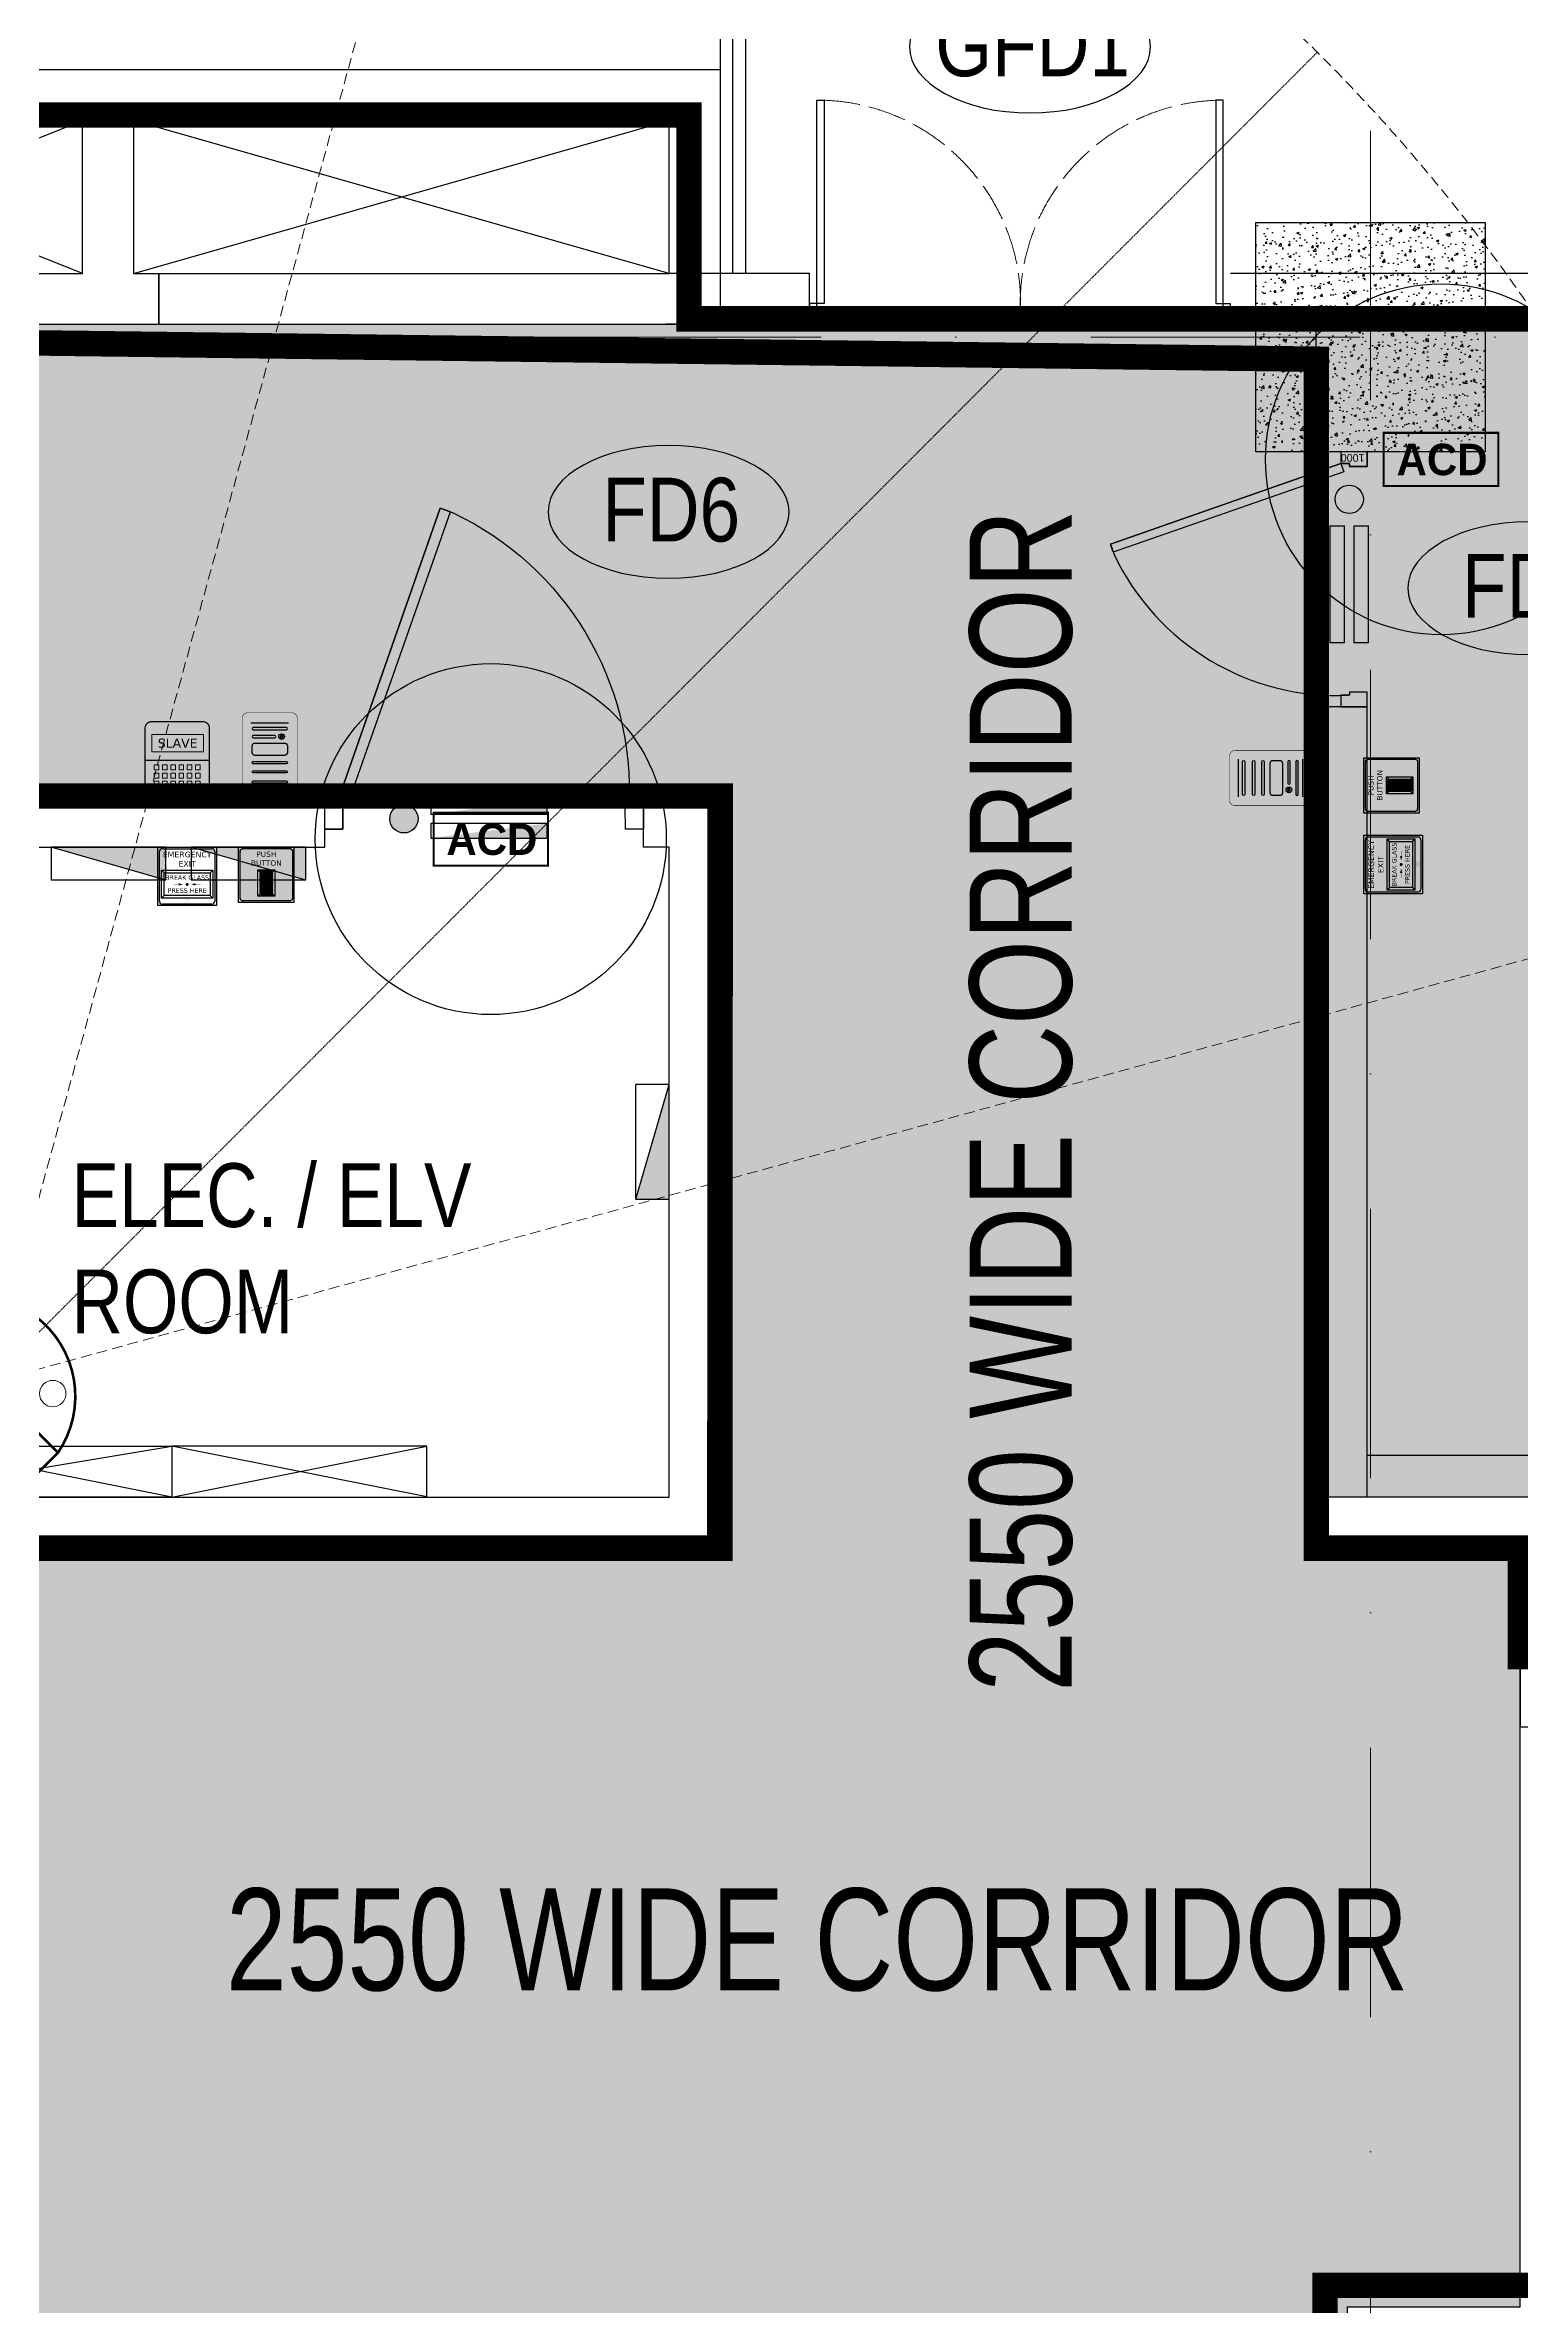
# Model space of a CAD drawing. Header units: millimetres. Extents: x 2509692 to 6766201, y 361130 to 898117.
# Drawn here: x 2589314 to 2595103, y 829869 to 838738 of the extents above; entities that cross this region are included whole.
import ezdxf
from ezdxf.enums import TextEntityAlignment as Align

# ---------------------------------------------------------------- set-up
doc = ezdxf.new("R2010")
doc.units = ezdxf.units.MM
doc.header["$LTSCALE"] = 100
for name, pattern in [('01.MAIN DRAWING_NW$0$(X-REF)S12-200-HIDDEN', [0.375, 0.25, -0.125]), ('01.NW_MACHINES$0$DASHED', [0.75, 0.5, -0.25]), ('DASHDOT', [1, 0.5, -0.25, 0, -0.25]), ('HIDDEN', [0.375, 0.25, -0.125]), ('LOWER BASEMENT PLAN-EAST SIDE$0$ACAD_ISO02W100', [15, 12, -3]), ('PAMIR A_GROUND FLOOR GRID$0$DGN Style 4', [21.138408, 10.562602, -5.281301, 0.013203, -5.281301])]:
    doc.linetypes.add(name, pattern=pattern)
doc.layers.get('0').update_dxf_attribs({"color": 8})
for name, color, linetype in [('A-P-WALL', 8, 'Continuous'), ('A-Text', 8, 'Continuous'), ('A_CUTOUT', 8, 'Continuous'), ('A_DOOR', 8, 'Continuous'), ('A_DOORS', 8, 'Continuous'), ('A_Fixtures', 8, 'Continuous'), ('A_STAIRCASE DIM', 8, 'Continuous'), ('A_TEXT 200', 8, 'Continuous'), ('A_wall', 8, 'Continuous'), ('ACD', 220, 'Continuous'), ('ACS-DOOR', 1, 'Continuous'), ('D-TEXT', 8, 'Continuous'), ('Door', 8, 'Continuous'), ('DRIVEWAY', 8, 'HIDDEN'), ('DW-NO', 8, 'Continuous'), ('EL-Elect DB', 8, 'Continuous'), ('GLASS EDGE', 8, 'Continuous'), ('MEP_ELECTRICAL', 8, 'Continuous'), ('PAMIR A_GROUND FLOOR GRID$0$Columns 8.4 x 8.4 MT. GRID', 8, 'Continuous'), ('RS485 CABLE', 14, 'Continuous')]:
    doc.layers.add(name, color=color, linetype=linetype)
for name, color, linetype, lineweight in [('A-WALL', 8, 'Continuous', 30), ('AC-ZONING LINE', 8, 'Continuous', 15), ('ALIGN', 8, 'Continuous', 20), ('CAMERA', 5, 'Continuous', 20), ('CAMERA RANGE', 2, '01.MAIN DRAWING_NW$0$(X-REF)S12-200-HIDDEN', 20), ('CLOUD REFERNCE', 8, 'Continuous', 0), ('HACTH', 8, 'Continuous', 5), ('HATCH', 8, 'Continuous', 5), ('PAMIR A_GROUND FLOOR GRID$0$A_GRID 8.4 x 8.4 MT.', 8, 'PAMIR A_GROUND FLOOR GRID$0$DGN Style 4', 0)]:
    doc.layers.add(name, color=color, linetype=linetype, lineweight=lineweight)
doc.styles.add('Annotative', font='arial.ttf')
doc.styles.add('CG', font='GOTHIC.TTF', dxfattribs={"width": 0.8})
doc.styles.add('DIM_200', font='swissc.ttf', dxfattribs={"height": 400})
doc.styles.add('MtXpl_Century_Gothic', font='GOTHICB.TTF')
doc.styles.add('TEXT-50', font='swissc.ttf', dxfattribs={"height": 100})
doc.styles.add('V', font='verdana.ttf')
pattern_1 = [(0, (-3035710.2255, -862793.3746), (0, 6.985), [5.08, -1.905]), (90, (-3035710.2255, -862793.3746), (-6.985, 4e-16), [5.08, -1.905])]

# ---------------------------------------------------------------- blocks, each defined once
blk = doc.blocks.new('staicases')
at = {"layer": 'CLOUD REFERNCE', "linetype": 'DASHDOT', "ltscale": 10, "const_width": 100}
blk.add_lwpolyline([(5669899.5, 546238.2), (5677337.2, 546238.2), (5677337.2, 535808.5), (5669899.5, 535817.8)], close=True, dxfattribs=at)
blk = doc.blocks.new('PAMIR A_GROUND FLOOR GRID')
at = {"layer": 'PAMIR A_GROUND FLOOR GRID$0$A_GRID 8.4 x 8.4 MT.'}
for p, q in [((2594510.2, 882793.4), (2594510.2, 680593.4)), ((2515201.8, 837593.4), (2648618.7, 837593.4))]:
    blk.add_line(p, q, dxfattribs=at)
blk = doc.blocks.new('A$C5d815a77')
at = {"layer": 'PAMIR A_GROUND FLOOR GRID$0$A_GRID 8.4 x 8.4 MT.'}
blk.add_blockref('PAMIR A_GROUND FLOOR GRID', (0, 0), dxfattribs=at)
blk = doc.blocks.new('PAMIR A_GROUND FLOOR GRID$0$gfhjd')
at = {"layer": 'PAMIR A_GROUND FLOOR GRID$0$Columns 8.4 x 8.4 MT. GRID', "transparency": 33554505}
h = blk.add_hatch(dxfattribs=at)
h.set_pattern_fill('AR-CONC', color=8, scale=0.5)
h.set_pattern_definition([(50, (2668641.195, 1117441.09), (91.092334, -7.969543), [9.525, -104.775]), (355, (2668641.2, 1117441.09), (-17.62171, 95.52842), [7.62, -83.82029]), (100.451445, (2668648.79, 1117440.43), (73.470624, 87.558876), [8.095004, -89.04512]), (46.1842, (2668641.2, 1117466.49), (135.53952, -21.02116), [14.2875, -157.1625]), (96.63556, (2668652.49, 1117464.74), (118.70207, 123.71306), [12.14251, -133.5678]), (351.18415, (2668641.2, 1117466.49), (118.70207, 123.71306), [11.42998, -125.72987]), (21, (2668653.895, 1117460.14), (75.807196, -51.1326), [9.525, -104.775]), (326, (2668653.9, 1117460.14), (30.901014, 92.09398), [7.62, -83.82]), (71.451445, (2668660.21, 1117455.88), (106.70821, 40.961384), [8.095004, -89.04497]), (37.5, (2668641.195, 1117441.09), (1.544302, 42.2775194), [0, -82.804, 0, -85.09, 0, -84.1375]), (7.5, (2668641.195, 1117441.09), (33.409831, 50.090287), [0, -48.514, 0, -80.899, 0, -32.0675]), (327.5, (2668612.874, 1117441.09), (67.795298, -2.864372), [0, -31.75, 0, -99.06, 0, -131.445]), (317.5, (2668600.174, 1117441.09), (74.06459, 12.713246), [0, -41.275, 0, -65.786, 0, -93.345])])
h.paths.add_polyline_path([(2555360.5, 1057636.9), (2556260.5, 1057636.9), (2556260.5, 1056736.9), (2555361.2, 1056736.9)])
at = {"layer": 'PAMIR A_GROUND FLOOR GRID$0$Columns 8.4 x 8.4 MT. GRID', "lineweight": 30}
blk.add_lwpolyline([(2555361.2, 1057636.9), (2556260.5, 1057636.9), (2556260.5, 1056736.9), (2555361.2, 1056736.9)], close=True, dxfattribs=at)
blk = doc.blocks.new('A$C8c9960d7')
at = {"layer": 'PAMIR A_GROUND FLOOR GRID$0$Columns 8.4 x 8.4 MT. GRID'}
blk.add_blockref('PAMIR A_GROUND FLOOR GRID$0$gfhjd', (38699.7, -219593.6), dxfattribs=at)
blk = doc.blocks.new('DB')
at = {"layer": 'EL-Elect DB', "color": 4}
for p, q in [((-450.5, 0), (0, -130)), ((-450.5, 0), (0, 0)), ((-450.5, -130), (0, -130))]:
    blk.add_line(p, q, dxfattribs=at)
for points in [[(-450.5, 0), (-450.5, -130)], [(0, -130), (0, 0)]]:
    blk.add_lwpolyline(points, dxfattribs=at)
at = {"layer": 'EL-Elect DB'}
blk.add_solid([(-450.1, -0.1), (-450.5, -130), (0, -130)], dxfattribs=at)
blk = doc.blocks.new('ghkmfjtdj')
at = {"layer": 'A_DOORS', "linetype": 'ByBlock', "ltscale": 0.03, "elevation": 0}
blk.add_lwpolyline([(191575.4, 213276.2), (191643.9, 213276.2), (191644, 213193.1), (191630.5, 213193.1), (191630.5, 213152.1), (191575.5, 213152.1), (191575.4, 213276.2)], dxfattribs=at)
blk.add_lwpolyline([(192775.6, 213276.2), (192775.5, 213152.1), (192720.5, 213152.1), (192720.5, 213193.1), (192707, 213193.1), (192707.1, 213276.2), (192775.6, 213276.2), (192707.1, 213276.2), (192707, 213193.1), (192720.5, 213193.1), (192720.5, 213152.1), (192681.8, 213165.7), (192302.3, 212081.5), (192341, 212068), (192720.5, 213152.1), (192341, 212068), (192292.5, 212085.7, -0.304264), (191630.5, 213193.1, 0.027092)], format="xyb", dxfattribs=at)
blk = doc.blocks.new('BASEMENT CORE')
at = {"layer": 'A_CUTOUT', "ltscale": 8}
for points in [[(2572060.2, 837843.6), (2574160.3, 838443.4)], [(2574160.3, 837843.6), (2572060.2, 838443.4)], [(2574360.3, 837843.6), (2575860.3, 838443.4)], [(2575860.3, 837843.6), (2574360.3, 838443.4)]]:
    blk.add_lwpolyline(points, dxfattribs=at)
at = {"layer": 'A_wall', "ltscale": 8}
for points in [[(2580385.2, 838643.4), (2571860.2, 838643.4), (2571860.2, 837643.6), (2574060.3, 837643.6), (2574060.3, 837843.6), (2572060.2, 837843.6), (2572060.2, 838443.4), (2574160.3, 838443.4), (2574160.3, 837843.6), (2574060.3, 837843.6), (2574060.3, 837643.6), (2580385.2, 837643.6)], [(2575860.3, 837843.6), (2574360.3, 837843.6), (2574360.3, 838443.4), (2575860.3, 838443.4), (2575860.3, 837843.6)]]:
    blk.add_lwpolyline(points, dxfattribs=at)
at = {"layer": 'A_wall', "lineweight": -3}
for points in [[(2576109.7, 833043.7), (2572060.2, 833043.7), (2572060.2, 835593.6), (2572160.2, 835593.6), (2572160.2, 835793.6), (2571860.2, 835793.6), (2571860.2, 832843.7), (2576109.7, 832843.7)], [(2576109.7, 835593.6), (2573410.3, 835593.6), (2573410.3, 835793.6), (2576109.7, 835793.6)]]:
    blk.add_lwpolyline(points, dxfattribs=at)
at = {"layer": 'MEP_ELECTRICAL', "color": 1}
for points in [[(2575009.7, 833043.7), (2575209.7, 833043.7), (2575209.7, 833743.3), (2575009.7, 833743.3), (2575009.7, 833243.7), (2574009.7, 833243.7), (2574009.7, 833043.7), (2575009.7, 833043.7), (2575009.7, 833043.7)], [(2575009.7, 833743.3), (2575209.7, 833043.7), (2574009.7, 833243.7), (2574009.7, 833043.7), (2575009.7, 833243.7), (2575209.7, 833743.3)], [(2573009.3, 833045.5), (2574009.7, 833243.7), (2574009.3, 833043.7), (2573009.3, 833243.7)]]:
    blk.add_lwpolyline(points, dxfattribs=at)
blk.add_lwpolyline([(2573009.3, 833243.7), (2574009.7, 833243.7), (2574009.7, 833043.7), (2573009.3, 833043.7)], close=True, dxfattribs=at)
at = {"layer": 'A_DOORS', "xscale": -1.041594794602106, "yscale": 1.041594794602106, "zscale": 1.041594794602104, "rotation": 180.0001042093603}
blk.add_blockref('ghkmfjtdj', (2372615.9, 1057811.4, 0), dxfattribs=at)
at = {"layer": 'MEP_ELECTRICAL', "xscale": -1}
for p, rotation in [((2573934.5, 835463.8), 180), ((2574483.4, 835463.6), 180), ((2572190.2, 834662.6), 270)]:
    blk.add_blockref('DB', p, dxfattribs=dict(at, rotation=rotation))
blk = doc.blocks.new('DOOR 2400')
at = {"layer": 'Door'}
for p, q in [((0, 2403), (0, 2344)), ((118, 2403), (0, 2403)), ((0, 2344), (77, 2344)), ((77, 2361), (118, 2361)), ((77, 2344), (77, 2361)), ((118, 2361), (118, 2403)), ((118, 2320), (118, 2361)), ((118, 2361), (1278, 2361)), ((1278, 2361), (1278, 2320)), ((1278, 2320), (118, 2320)), ((0, 62), (77, 62)), ((0, 3), (0, 62)), ((118, 3), (0, 3)), ((77, 62), (77, 44)), ((77, 44), (118, 44)), ((118, 86), (118, 44)), ((1278, 86), (118, 86)), ((118, 44), (1278, 44)), ((118, 44), (118, 3)), ((1278, 44), (1278, 86))]:
    blk.add_line(p, q, dxfattribs=at)
at = {"layer": 'Door', "linetype": 'LOWER BASEMENT PLAN-EAST SIDE$0$ACAD_ISO02W100', "lineweight": 18, "ltscale": 0.18}
blk.add_ellipse((118, 2360), major_axis=(-821, 821), ratio=1, start_param=2.320952, end_param=3.890192, dxfattribs=at)
at = {"layer": 'Door', "linetype": 'LOWER BASEMENT PLAN-EAST SIDE$0$ACAD_ISO02W100', "lineweight": 18, "ltscale": 0.18, "extrusion": (0, 0, -1)}
blk.add_ellipse((118, 40), major_axis=(-821, -821), ratio=1, start_param=2.320952, end_param=3.890192, dxfattribs=at)
blk = doc.blocks.new('TAG_200')
at = {"layer": 'D-TEXT'}
blk.add_ellipse((-45, 350), major_axis=(-756, 0), ratio=0.550599, dxfattribs=at)
at = {"layer": 'D-TEXT', "style": 'DIM_200'}
blk.add_attdef('DW', text='', height=400, dxfattribs=at).set_placement((433, 366), align=Align.MIDDLE_CENTER)
blk = doc.blocks.new('fgngd')
at = {"layer": 'A_DOORS', "linetype": 'ByBlock', "ltscale": 0.03, "elevation": 0}
blk.add_lwpolyline([(190175.5, 215393.5), (190175.5, 215496.9), (190129.7, 215496.9), (190129.7, 215462.7), (190118.4, 215462.7), (190118.4, 215393.5), (190175.5, 215393.5), (190118.4, 215393.5), (190118.4, 215462.7), (190129.7, 215462.7), (190129.7, 215496.9), (190097.4, 215485.6), (189781.9, 216389.2), (189814.2, 216400.4), (190129.7, 215496.9), (189814.2, 216400.4), (189773.7, 216385.7, 0.303549), (189221.4, 215466, -0.027092)], format="xyb", dxfattribs=at)
blk.add_lwpolyline([(189175.5, 215496.9), (189175.5, 215393.5), (189232.6, 215393.5), (189232.6, 215462.7), (189221.4, 215462.7), (189221.4, 215496.9), (189175.5, 215496.9)], dxfattribs=at)
at = {"layer": 'A-Text', "linetype": 'Continuous', "ltscale": 100, "insert": (190136.9, 215403.9, 0), "char_height": 30, "width": 758.633, "attachment_point": 1, "rotation": 90, "style": 'Annotative'}
blk.add_mtext('1000', dxfattribs=at)
blk = doc.blocks.new('A$C5f64afd4')
at = {"true_color": 0x7aafdf, "transparency": 33554521}
h = blk.add_hatch(color=143, dxfattribs=at)
h.dxf.hatch_style = 1
h.paths.add_polyline_path([(2585710.2, 825694.9), (2585710.2, 820521.6), (2594419.7, 820521.6), (2594419.7, 829868.8), (2595097.4, 829868.8), (2595097.4, 832843.8), (2594297.4, 832843.8), (2594297.4, 837643.6), (2583551.2, 837643.6), (2583551.2, 835793.6), (2591960.2, 835793.6), (2591960.2, 832843.7), (2571860.2, 832843.7), (2571860.2, 835793.6), (2580385.2, 835793.5), (2580385.2, 837643.9), (2572195.3, 837643.6), (2572195.3, 837643.6), (2569645.3, 837643.6), (2569645.3, 832843.7), (2568723, 832843.7), (2568723, 829443.7), (2569645.3, 829443.7), (2569646.3, 820522), (2578110.7, 820521.1), (2578109.8, 825693.9), (2576111.4, 825694.8), (2576110.8, 829443.7), (2587710.3, 829444), (2587710.3, 825694.5)])
at = {"layer": 'HATCH', "true_color": 0x7e7cf4, "transparency": 33554521}
h = blk.add_hatch(color=171, dxfattribs=at)
h.dxf.hatch_style = 1
h.paths.add_polyline_path([(2603181.5, 833416.9), (2596297.4, 833416.9), (2596297.4, 833043.8), (2594297.4, 833043.8), (2594297.4, 837643.7), (2603181.5, 837643.7)])
blk.add_lwpolyline([(2576110.8, 829443.7), (2587710.3, 829444), (2587710.3, 825694.5), (2585710.2, 825694.9), (2585710.2, 820521.6), (2594419.7, 820521.6), (2594419.7, 829868.8), (2595097.4, 829868.8), (2595097.4, 832843.8), (2594297.4, 832843.8), (2594297.4, 837643.6), (2583551.2, 837643.6), (2583551.2, 835793.6), (2591960.2, 835793.6), (2591960.2, 832843.7), (2571860.2, 832843.7)])
blk.add_lwpolyline([(2603181.5, 833416.9), (2596297.4, 833416.9), (2596297.4, 833043.8), (2594297.4, 833043.8), (2594297.4, 837643.7), (2603181.5, 837643.7)], close=True)
at = {"layer": 'A-P-WALL'}
for p, q in [((2594497.4, 836143.4), (2594297.4, 836143.4)), ((2594497.4, 833043.8), (2594497.4, 836143.4)), ((2596297.4, 833043.8), (2594497.4, 833043.8)), ((2594297.4, 832843.8), (2595097.4, 832843.8))]:
    blk.add_line(p, q, dxfattribs=at)
blk.add_lwpolyline([(2595097.4, 832143.8), (2595297.4, 832143.8), (2595297.4, 832843.8), (2595097.4, 832843.8)], close=True, dxfattribs=at)
at = {"layer": 'A_Fixtures', "lineweight": -2}
blk.add_line((2594497.4, 833208.8), (2596297.4, 833208.8), dxfattribs=at)
at = {"layer": 'A_wall'}
blk.add_line((2592311, 837643.7), (2592311, 837843.7), dxfattribs=at)
at = {"layer": 'A_wall', "lineweight": -3}
blk.add_line((2594297.4, 836143.4), (2594297.4, 832843.8), dxfattribs=at)
at = {"layer": 'A_wall'}
for points in [[(2591747.4, 837843.7), (2592311, 837843.7)], [(2593961, 837843.7), (2603360.2, 837843.7), (2603360.2, 837643.7), (2593961, 837643.7)], [(2592311, 837643.7), (2591747.4, 837643.7)]]:
    blk.add_lwpolyline(points, dxfattribs=at)
at = {"layer": 'A_DOOR', "ltscale": 0.3, "xscale": 0.6874997504228572, "yscale": 0.6874997504228572, "zscale": 0.6874997504228572, "rotation": 90}
blk.add_blockref('DOOR 2400', (2593962.9, 837643.6), dxfattribs=at)
at = {"layer": 'A_DOORS', "rotation": 90}
blk.add_blockref('fgngd', (2809890.9, 646967.9, 0), dxfattribs=at)
at = {"layer": 'A_wall', "xscale": -1}
blk.add_blockref('BASEMENT CORE', (5163820.5, 0), dxfattribs=at)
at = {"layer": 'DW-NO'}
ref = blk.add_blockref('TAG_200', (2593147.3, 838513.9), dxfattribs=dict(at, xscale=-0.625, yscale=0.625, zscale=0.625))
ref.add_attrib('DW', 'GFD1', dxfattribs={"layer": 'D-TEXT', "height": 250, "style": 'DIM_200'}).set_placement((2593185.6, 838741.8), align=Align.MIDDLE_CENTER)
ref = blk.add_blockref('TAG_200', (2595101.1, 836389.9), dxfattribs=dict(at, xscale=-0.625, yscale=0.625, zscale=0.625))
ref.add_attrib('DW', 'FD8', dxfattribs={"layer": 'D-TEXT', "height": 250, "style": 'DIM_200'}).set_placement((2595139.4, 836617.8), align=Align.MIDDLE_CENTER)
at = {"layer": 'A_TEXT 200', "color": 7, "insert": (2593344.1, 836917), "char_height": 400, "width": 9666.078, "attachment_point": 9, "rotation": 90, "style": 'CG'}
blk.add_mtext('2550 WIDE CORRIDOR', dxfattribs=at)
at = {"layer": 'A_TEXT 200', "color": 7, "insert": (2590023.2, 831509.7), "char_height": 400, "width": 12967.436, "attachment_point": 1, "style": 'CG'}
blk.add_mtext('2550 WIDE CORRIDOR', dxfattribs=at)
at = {"layer": 'ALIGN', "color": 7, "insert": (2589417.3, 834353.4), "char_height": 250, "width": 1848.398, "attachment_point": 1, "style": 'TEXT-50'}
blk.add_mtext('\\pxql;{\\fArial|b0|i0|c0|p34;\\W0.8;ELEC. / ELV\\PROOM}', dxfattribs=at)
blk = doc.blocks.new('A$C5E8B015E')
at = {"layer": 'A_wall'}
blk.add_line((5850, 2497), (5850, 250.3), dxfattribs=at)
at = {"layer": 'A_wall', "color": 241, "elevation": 0}
for points in [[(5900, 248.1), (5900, 2444.9), (14434.7, 2444.9)], [(5950.4, 248.1), (5950, 2394.9), (14434.7, 2394.9)]]:
    blk.add_lwpolyline(points, dxfattribs=at)
blk = doc.blocks.new('A$C26C27EC8')
at = {"layer": 'A-WALL'}
blk.add_blockref('A$C5E8B015E', (0, 0), dxfattribs=at)
blk = doc.blocks.new('A$C29A2079D')
at = {"layer": 'HACTH', "true_color": 0xf7f2ee, "transparency": 33554602}
h = blk.add_hatch(dxfattribs=at)
h.set_pattern_fill('ANGLE')
h.set_pattern_definition(pattern_1)
edge = h.paths.add_edge_path()
edge.add_line((74677.7, -8850), (75150.7, -8850))
edge.add_line((75150.7, -8850), (75150.7, 5800))
edge.add_line((75150.7, 5800), (101365.6, 5800))
edge.add_arc((101365.6, 6300), 500, 270, 360)
edge.add_line((101865.6, 6300), (101865.6, 11000))
edge.add_arc((101365.6, 11000), 500, 0, 90)
edge.add_line((101365.6, 11500), (17750, 11500))
edge.add_arc((17750, 11000), 500, 90, 180)
edge.add_line((17250, 11000), (17250, -8850))
edge.add_line((17250, -8850), (14227.7, -8850))
edge.add_arc((14227.7, -9350), 500, 89.99979, 180)
edge.add_line((13727.7, -9350), (13727.7, -15850))
edge.add_arc((14227.7, -15850), 500, 180, 270)
edge.add_line((14227.7, -16350), (17477.7, -16350))
edge.add_line((17477.7, -16350), (17477.7, -50928.7))
edge.add_line((17477.7, -50928.7), (7977.7, -50928.7))
edge.add_arc((7977.7, -50428.7), 500, 180, 270, ccw=False)
edge.add_line((7477.7, -50428.7), (7477.7, -42324.8))
edge.add_arc((6977.7, -42324.8), 500, 0, 90.0003)
edge.add_line((6977.7, -41824.8), (3585.9, -41824.8))
edge.add_arc((3585.9, -42324.8), 500, 90.0003, 180.00168)
edge.add_line((3085.9, -42324.8), (3086.4, -59250.8))
edge.add_line((3086.4, -59250.8), (1174.8, -59251.2))
edge.add_arc((1175, -59751.2), 500, 90.01245, 179.98885)
edge.add_line((675, -59751.1), (666.5, -103028.7))
edge.add_spline(control_points=[(666.5, -103028.7), (702.2, -103334.1), (770.3, -103917.1), (1633.3, -104788.1), (2901, -104985.6), (3057.6, -105752.8), (3087.7, -105900.6)], knot_values=[0, 0, 0, 0, 894.923904, 1708.274926, 3539.028112, 3976.033279, 3976.033279, 3976.033279, 3976.033279], degree=3, periodic=0)
edge.add_line((3087.7, -105900.6), (3084.3, -120205.4))
edge.add_spline(control_points=[(3084.4, -119850.1), (3085.3, -120024.8), (3089.7, -120889), (1674.3, -121331.2), (753.3, -122298.7), (700.6, -122943.3), (677.3, -123228.7)], knot_values=[0, 0, 0, 0, 503.03039, 2487.793322, 3539.319114, 4374.600504, 4374.600504, 4374.600504, 4374.600504], degree=3, periodic=0)
edge.add_line((677.3, -123228.7), (677.3, -170200))
edge.add_arc((1177.3, -170200), 500, 180, 270)
edge.add_line((1177.3, -170700), (7477.7, -170700))
edge.add_line((7477.7, -170700), (90977.7, -170700))
edge.add_arc((90977.7, -170200), 500, 270, 360.00043)
edge.add_line((91477.7, -170200), (91477.3, -121043.9))
edge.add_line((91477.3, -121043.9), (84677.3, -121043.9))
edge.add_line((84677.3, -121043.9), (84677.3, -137450))
edge.add_line((84677.3, -137450), (74677.7, -137450))
edge.add_line((74677.7, -137450), (74677.7, -111850))
edge.add_arc((75177.7, -111850), 500, 90, 180, ccw=False)
edge.add_line((75177.7, -111350), (91477.7, -111350))
edge.add_line((91477.7, -111350), (91477.3, -50850))
edge.add_line((91477.3, -50850), (75177.7, -50850))
edge.add_arc((75177.7, -50350), 500, 180, 270, ccw=False)
edge.add_line((74677.7, -50350), (74677.7, -8850))
h.paths.add_polyline_path([(24750.9, -22799.7, -0.414213), (25250.9, -22299.7), (67150, -22299.7, -0.414214), (67650, -22799.7), (67650, -50850), (24750.8, -50850)], flags=16)
h.paths.add_polyline_path([(16977.7, -58350, -0.414214), (17477.7, -58850), (17477.6, -103350, -0.414213), (16977.6, -103850), (7977.7, -103850, -0.414214), (7477.7, -103350), (7477.7, -58850, -0.414214), (7977.7, -58350)], flags=16)
h.paths.add_polyline_path([(24549.8, -57647.9), (67377.7, -57647.9, -0.414214), (67877.7, -58147.9), (67877.7, -67650), (51077.3, -67650), (51077.3, -95450), (41077.3, -95450), (41077.3, -67650), (24049.8, -67650), (24049.8, -58147.9, -0.414213)], flags=16)
h.paths.add_polyline_path([(24277.7, -75150), (34277.7, -75150), (34277.7, -100850), (57877.4, -100850), (57877.3, -75150), (67877.7, -75150), (67877.7, -103850, -0.414214), (65877.7, -105850), (26277.7, -105850, -0.414214), (24277.7, -103850)], flags=16)
h.paths.add_polyline_path([(24750.5, -17250), (24750.7, -16350), (25177.7, -16350), (25177.7, -8850), (24750.7, -8850), (24750.7, 5800), (67650, 5800), (67650, -17250)], flags=16)
h.paths.add_polyline_path([(74677.3, -58850, -0.414214), (75177.3, -58350), (84677.3, -58350), (84677.7, -103850), (75177.3, -103850, -0.414214), (74677.3, -103350)], flags=16)
h.paths.add_polyline_path([(17477.3, -111850), (17477.3, -164728.7, -0.414214), (16977.3, -165228.7), (7977.3, -165228.7, -0.414214), (7477.3, -164728.7), (7477.3, -111350), (16977.3, -111350, -0.414214)], flags=16)
h.paths.add_polyline_path([(67877.7, -111350), (67877.7, -119828.7), (67650, -119828.7), (67650, -139400.3, -0.414214), (67150, -139900.3), (25250.7, -139900.3, -0.414214), (24750.7, -139400.3), (24750.7, -111350)], flags=16)
h.paths.add_polyline_path([(84450.1, -144950), (84450, -164323.3, -0.414213), (83950, -164823.3), (67527.7, -164823.3), (67527.7, -164550), (41474.2, -164550), (41474.2, -164978.7), (24627.3, -164978.7), (24627.7, -153350), (25177.7, -153350), (25177.7, -145850), (24750.7, -145850), (24750.7, -144950)], flags=16)
blk = doc.blocks.new('A$C72A00BA6')
at = {"layer": 'HACTH', "true_color": 0xf7f2ee, "transparency": 33554602}
h = blk.add_hatch(dxfattribs=at)
h.set_pattern_fill('ANGLE')
h.set_pattern_definition(pattern_1)
edge = h.paths.add_edge_path()
edge.add_line((74677.7, -8850), (75150.7, -8850))
edge.add_line((75150.7, -8850), (75150.7, 5800))
edge.add_line((75150.7, 5800), (101365.6, 5800))
edge.add_arc((101365.6, 6300), 500, 270, 360)
edge.add_line((101865.6, 6300), (101865.6, 11000))
edge.add_arc((101365.6, 11000), 500, 0, 90)
edge.add_line((101365.6, 11500), (17750, 11500))
edge.add_arc((17750, 11000), 500, 90, 180)
edge.add_line((17250, 11000), (17250, -8850))
edge.add_line((17250, -8850), (14227.7, -8850))
edge.add_arc((14227.7, -9350), 500, 89.99979, 180)
edge.add_line((13727.7, -9350), (13727.7, -15850))
edge.add_arc((14227.7, -15850), 500, 180, 270)
edge.add_line((14227.7, -16350), (17477.7, -16350))
edge.add_line((17477.7, -16350), (17477.7, -50928.7))
edge.add_line((17477.7, -50928.7), (7977.7, -50928.7))
edge.add_arc((7977.7, -50428.7), 500, 180, 270, ccw=False)
edge.add_line((7477.7, -50428.7), (7477.7, -42324.8))
edge.add_arc((6977.7, -42324.8), 500, 0, 90.0003)
edge.add_line((6977.7, -41824.8), (3585.9, -41824.8))
edge.add_arc((3585.9, -42324.8), 500, 90.0003, 180.00168)
edge.add_line((3085.9, -42324.8), (3086.4, -59250.8))
edge.add_line((3086.4, -59250.8), (1174.8, -59251.2))
edge.add_arc((1175, -59751.2), 500, 90.01245, 179.98885)
edge.add_line((675, -59751.1), (666.5, -103028.7))
edge.add_spline(control_points=[(666.5, -103028.7), (702.2, -103334.1), (770.3, -103917.1), (1633.3, -104788.1), (2901, -104985.6), (3057.6, -105752.8), (3087.7, -105900.6)], knot_values=[0, 0, 0, 0, 894.923904, 1708.274926, 3539.028112, 3976.033279, 3976.033279, 3976.033279, 3976.033279], degree=3, periodic=0)
edge.add_line((3087.7, -105900.6), (3084.3, -120205.4))
edge.add_spline(control_points=[(3084.4, -119850.1), (3085.3, -120024.8), (3089.7, -120889), (1674.3, -121331.2), (753.3, -122298.7), (700.6, -122943.3), (677.3, -123228.7)], knot_values=[0, 0, 0, 0, 503.03039, 2487.793322, 3539.319114, 4374.600504, 4374.600504, 4374.600504, 4374.600504], degree=3, periodic=0)
edge.add_line((677.3, -123228.7), (677.3, -170200))
edge.add_arc((1177.3, -170200), 500, 180, 270)
edge.add_line((1177.3, -170700), (7477.7, -170700))
edge.add_line((7477.7, -170700), (90977.7, -170700))
edge.add_arc((90977.7, -170200), 500, 270, 360.00043)
edge.add_line((91477.7, -170200), (91477.3, -121043.9))
edge.add_line((91477.3, -121043.9), (84677.3, -121043.9))
edge.add_line((84677.3, -121043.9), (84677.3, -137450))
edge.add_line((84677.3, -137450), (74677.7, -137450))
edge.add_line((74677.7, -137450), (74677.7, -111850))
edge.add_arc((75177.7, -111850), 500, 90, 180, ccw=False)
edge.add_line((75177.7, -111350), (91477.7, -111350))
edge.add_line((91477.7, -111350), (91477.3, -50850))
edge.add_line((91477.3, -50850), (75177.7, -50850))
edge.add_arc((75177.7, -50350), 500, 180, 270, ccw=False)
edge.add_line((74677.7, -50350), (74677.7, -8850))
h.paths.add_polyline_path([(24750.9, -22799.7, -0.414213), (25250.9, -22299.7), (67150, -22299.7, -0.414214), (67650, -22799.7), (67650, -50850), (24750.8, -50850)], flags=16)
h.paths.add_polyline_path([(16977.7, -58350, -0.414214), (17477.7, -58850), (17477.6, -103350, -0.414213), (16977.6, -103850), (7977.7, -103850, -0.414214), (7477.7, -103350), (7477.7, -58850, -0.414214), (7977.7, -58350)], flags=16)
h.paths.add_polyline_path([(24549.8, -57647.9), (67377.7, -57647.9, -0.414214), (67877.7, -58147.9), (67877.7, -67650), (51077.3, -67650), (51077.3, -95450), (41077.3, -95450), (41077.3, -67650), (24049.8, -67650), (24049.8, -58147.9, -0.414213)], flags=16)
h.paths.add_polyline_path([(24277.7, -75150), (34277.7, -75150), (34277.7, -100850), (57877.4, -100850), (57877.3, -75150), (67877.7, -75150), (67877.7, -103850, -0.414214), (65877.7, -105850), (26277.7, -105850, -0.414214), (24277.7, -103850)], flags=16)
h.paths.add_polyline_path([(24750.5, -17250), (24750.7, -16350), (25177.7, -16350), (25177.7, -8850), (24750.7, -8850), (24750.7, 5800), (67650, 5800), (67650, -17250)], flags=16)
h.paths.add_polyline_path([(74677.3, -58850, -0.414214), (75177.3, -58350), (84677.3, -58350), (84677.7, -103850), (75177.3, -103850, -0.414214), (74677.3, -103350)], flags=16)
h.paths.add_polyline_path([(17477.3, -111850), (17477.3, -164728.7, -0.414214), (16977.3, -165228.7), (7977.3, -165228.7, -0.414214), (7477.3, -164728.7), (7477.3, -111350), (16977.3, -111350, -0.414214)], flags=16)
h.paths.add_polyline_path([(67877.7, -111350), (67877.7, -119828.7), (67650, -119828.7), (67650, -139400.3, -0.414214), (67150, -139900.3), (25250.7, -139900.3, -0.414214), (24750.7, -139400.3), (24750.7, -111350)], flags=16)
h.paths.add_polyline_path([(84450.1, -144950), (84450, -164323.3, -0.414213), (83950, -164823.3), (67527.7, -164823.3), (67527.7, -164550), (41474.2, -164550), (41474.2, -164978.7), (24627.3, -164978.7), (24627.7, -153350), (25177.7, -153350), (25177.7, -145850), (24750.7, -145850), (24750.7, -144950)], flags=16)
blk = doc.blocks.new('ACD')
at = {"layer": 'ACD', "const_width": 8}
blk.add_lwpolyline([(-208.9, 104), (239.8, 104), (239.8, 312.1), (-208.9, 312.1)], close=True, dxfattribs=at)
at = {"layer": 'ACD'}
blk.add_circle((15.4, 208), 688.1, dxfattribs=at)
at = {"layer": 'ACD', "color": 7, "style": 'MtXpl_Century_Gothic'}
blk.add_text('ACD', height=123.18, dxfattribs=at).set_placement((19.7, 207.6), align=Align.MIDDLE_CENTER)
blk = doc.blocks.new('dome')
at = {"layer": 'CAMERA'}
blk.add_line((1286, 2299), (1286, -2299), dxfattribs=at)
blk.add_line((1286, 2299), (1286, -2299), dxfattribs=at)
at = {"layer": 'CAMERA', "const_width": 61.2}
blk.add_lwpolyline([(0, 2299), (1286, 2299), (1286, -2299), (0, -2299)], close=True, dxfattribs=at)
blk.add_lwpolyline([(0, 2299), (1286, 2299), (1286, -2299), (0, -2299)], close=True, dxfattribs=at)
at = {"layer": 'CAMERA', "ltscale": 100, "const_width": 61.2}
blk.add_lwpolyline([(1286, 2299, -0.826806), (1286, -2299)], format="xyb", dxfattribs=at)
at = {"layer": 'CAMERA'}
blk.add_circle((2174, 1239), 308, dxfattribs=at)
blk.add_circle((2174, 1239), 308, dxfattribs=at)
blk.add_arc((846, 0), 2341, 280.8317, 79.1683, dxfattribs=at)
blk.add_arc((846, 0), 2341, 280.8317, 79.1683, dxfattribs=at)
at = {"layer": 'CAMERA RANGE'}
blk.add_line((1281, -3), (45184, -3), dxfattribs=at)
at = {"layer": 'CAMERA RANGE', "linetype": '01.NW_MACHINES$0$DASHED', "ltscale": 5}
blk.add_lwpolyline([(1281, -3), (39261, 21604, -0.274115), (39261, -21610)], format="xyb", close=True, dxfattribs=at)
blk = doc.blocks.new('CR')
at = {"layer": 'ACS-DOOR', "color": 74}
for p, q in [((-148, 573), (148, 573)), ((-148, 67), (148, 67))]:
    blk.add_line(p, q, dxfattribs=at)
at = {"layer": 'ACS-DOOR', "color": 74, "const_width": 3.59}
blk.add_lwpolyline([(0, 0), (-172, 0, -0.414214), (-217, 45), (-217, 608, -0.414214), (-172, 653), (0, 653), (172, 653, -0.414214), (217, 608), (217, 45, -0.414214), (172, 0)], format="xyb", close=True, dxfattribs=at)
at = {"layer": 'ACS-DOOR', "color": 74}
for points in [[(-129, 538, 1), (-129, 520), (129, 520, 1), (129, 538)], [(-129, 475, 1), (-129, 457), (40, 457, 1), (40, 475)], [(116, 319), (-116, 319, -0.414214), (-138, 341), (-138, 393, -0.414214), (-116, 416), (116, 416, -0.414214), (138, 393), (138, 341, -0.414214)], [(-129, 253, -1), (-129, 271), (129, 271, -1), (129, 253)], [(-129, 181, -1), (-129, 199), (129, 199, -1), (129, 181)], [(-129, 102, -1), (-129, 120), (129, 120, -1), (129, 102)]]:
    blk.add_lwpolyline(points, format="xyb", close=True, dxfattribs=at)
at = {"layer": 'ACS-DOOR', "color": 90, "const_width": 15.3}
blk.add_lwpolyline([(86, 466, 1), (101, 466, 1)], format="xyb", close=True, dxfattribs=at)
at = {"layer": 'ACS-DOOR', "color": 230}
blk.add_circle((93, 466), 22.4, dxfattribs=at)
blk = doc.blocks.new('PB')
at = {"layer": 'ACS-DOOR', "ltscale": 1000, "transparency": 33554508}
h = blk.add_hatch(color=7, dxfattribs=at)
h.dxf.hatch_style = 1
h.set_gradient(color1=(209, 156, 199), color2=(173, 221, 247))
edge = h.paths.add_edge_path()
edge.add_spline(control_points=[(205, 401), (205, 410), (199, 416)], knot_values=[1, 1, 1, 1.785398, 1.785398, 1.785398], weights=[1, 0.92388, 1], degree=2, periodic=0)
edge.add_spline(control_points=[(199, 416), (192, 422), (183, 422)], knot_values=[1.785398, 1.785398, 1.785398, 2.570796, 2.570796, 2.570796], weights=[1, 0.92388, 1], degree=2, periodic=0)
edge.add_spline(control_points=[(183, 422), (0, 422), (-183, 422)], knot_values=[2.570796, 2.570796, 2.570796, 3.570796, 3.570796, 3.570796], weights=[1, 1, 1], degree=2, periodic=0)
edge.add_spline(control_points=[(-183, 422), (-192, 422), (-199, 416), (-205, 410), (-205, 401)], knot_values=[3.570796, 3.570796, 3.570796, 4.356194, 4.356194, 5.141593, 5.141593, 5.141593], weights=[1, 0.92388, 1, 0.92388, 1], degree=2, periodic=0)
edge.add_spline(control_points=[(-205, 401), (-205, 217), (-205, 34)], knot_values=[5.141593, 5.141593, 5.141593, 6.141593, 6.141593, 6.141593], weights=[1, 1, 1], degree=2, periodic=0)
edge.add_spline(control_points=[(-205, 34), (-205, 25), (-199, 18), (-192, 12), (-183, 12)], knot_values=[6.141593, 6.141593, 6.141593, 6.926991, 6.926991, 7.712389, 7.712389, 7.712389], weights=[1, 0.92388, 1, 0.92388, 1], degree=2, periodic=0)
edge.add_spline(control_points=[(-183, 12), (0, 12), (183, 12)], knot_values=[7.712389, 7.712389, 7.712389, 8.712389, 8.712389, 8.712389], weights=[1, 1, 1], degree=2, periodic=0)
edge.add_spline(control_points=[(183, 12), (192, 12), (199, 18)], knot_values=[8.712389, 8.712389, 8.712389, 9.497787, 9.497787, 9.497787], weights=[1, 0.92388, 1], degree=2, periodic=0)
edge.add_spline(control_points=[(199, 18), (205, 25), (205, 34)], knot_values=[9.497787, 9.497787, 9.497787, 10.283185, 10.283185, 10.283185], weights=[1, 0.92388, 1], degree=2, periodic=0)
edge.add_spline(control_points=[(205, 34), (205, 217), (205, 401)], knot_values=[0, 0, 0, 1, 1, 1], weights=[1, 1, 1], degree=2, periodic=0)
h.paths.add_polyline_path([(66, 255), (66, 49), (-66, 49), (-66, 255)], flags=16)
h.paths.add_polyline_path([(48, 237), (48, 67), (-48, 67), (-48, 237)], flags=0)
h.paths.add_polyline_path([(-91, 346), (91, 346), (91, 411), (-91, 411)], flags=24)
h.paths.add_polyline_path([(-132, 276), (132, 276), (132, 341), (-132, 341)], flags=24)
at = {"layer": 'ACS-DOOR', "ltscale": 1000, "true_color": 0xeae6dc, "transparency": 33554572}
h = blk.add_hatch(color=254, dxfattribs=at)
h.dxf.hatch_style = 1
h.set_gradient(color1=(206, 204, 230), color2=(192, 192, 192))
h.paths.add_polyline_path([(-48, 237), (48, 237), (66, 255), (-66, 255)])
h.paths.add_polyline_path([(-66, 49), (-48, 49), (-48, 67)], flags=17)
h.paths.add_polyline_path([(48, 67), (-48, 67), (-66, 49), (66, 49)])
h.paths.add_polyline_path([(66, 255), (48, 255), (48, 237)])
at = {"layer": 'ACS-DOOR', "ltscale": 1000, "true_color": 0x9898cc, "transparency": 33554572}
h = blk.add_hatch(color=253, dxfattribs=at)
h.dxf.hatch_style = 1
h.set_gradient(color1=(255, 255, 255), color2=(128, 128, 128))
h.paths.add_polyline_path([(-48, 67), (48, 67), (48, 237), (-48, 237)])
at = {"layer": 'ACS-DOOR', "color": 8}
for p, q in [((-48, 237), (-66, 255)), ((-48, 237), (48, 237)), ((-48, 67), (-48, 237)), ((48, 237), (66, 255)), ((48, 237), (48, 67)), ((-48, 67), (-66, 49)), ((48, 67), (-48, 67)), ((48, 67), (66, 49))]:
    blk.add_line(p, q, dxfattribs=at)
at = {"layer": 'ACS-DOOR', "color": 7}
for points in [[(217, 0), (-217, 0), (-217, 434), (217, 434)], [(66, 49), (-66, 49), (-66, 255), (66, 255)]]:
    blk.add_lwpolyline(points, close=True, dxfattribs=at)
at = {"layer": 'ACS-DOOR', "color": 8}
blk.add_rational_spline([(205, 34), (205, 217), (205, 401), (205, 410), (199, 416), (192, 422), (183, 422), (0, 422), (-183, 422), (-192, 422), (-199, 416), (-205, 410), (-205, 401), (-205, 217), (-205, 34), (-205, 25), (-199, 18), (-192, 12), (-183, 12), (0, 12), (183, 12), (192, 12), (199, 18), (205, 25), (205, 34)], [1, 1, 1, 0.923879532511, 1, 0.923879532511, 1, 1, 1, 0.923879532511, 1, 0.923879532511, 1, 1, 1, 0.923879532511, 1, 0.923879532511, 1, 1, 1, 0.923879532511, 1, 0.923879532511, 1], degree=2, knots=[0, 0, 0, 1, 1, 1.785398, 1.785398, 2.570796, 2.570796, 3.570796, 3.570796, 4.356194, 4.356194, 5.141593, 5.141593, 6.141593, 6.141593, 6.926991, 6.926991, 7.712389, 7.712389, 8.712389, 8.712389, 9.497787, 9.497787, 10.283185, 10.283185, 10.283185], dxfattribs=at)
at = {"layer": 'ACS-DOOR', "color": 7, "style": 'V'}
for s, p in [('PUSH', (0, 378)), ('BUTTON', (0, 309))]:
    blk.add_text(s, height=41.9, dxfattribs=at).set_placement(p, align=Align.MIDDLE_CENTER)
blk = doc.blocks.new('EBG')
at = {"layer": 'ACS-DOOR', "color": 11, "true_color": 0xf27172}
for p, q in [((-346, 0), (-346, 691)), ((-346, 691), (346, 691)), ((-327, 54), (-327, 638)), ((-292, 672), (292, 672)), ((327, 638), (327, 54)), ((346, 691), (346, 0)), ((-301, 90), (-301, 417)), ((-301, 417), (301, 417)), ((-272, 389), (-301, 417)), ((272, 389), (301, 417)), ((301, 417), (301, 90)), ((346, 0), (-346, 0)), ((-272, 118), (-301, 90)), ((301, 90), (-301, 90)), ((292, 19), (-292, 19)), ((272, 118), (301, 90))]:
    blk.add_line(p, q, dxfattribs=at)
blk.add_lwpolyline([(272, 118), (-272, 118), (-272, 389), (272, 389)], close=True, dxfattribs=at)
at = {"layer": 'ACS-DOOR', "color": 7, "const_width": 17.3}
blk.add_lwpolyline([(-9, 251, 1), (9, 251, 1)], format="xyb", close=True, dxfattribs=at)
at = {"layer": 'ACS-DOOR', "color": 7, "const_width": 3.46}
for points in [[(-100, 251), (-158, 251)], [(100, 251), (158, 251)]]:
    blk.add_lwpolyline(points, dxfattribs=at)
at = {"layer": 'ACS-DOOR', "color": 11, "true_color": 0xf27172, "const_width": 0.346}
for points in [[(0, 77, 1), (0, 31, 1), (0, 77, 1)], [(0, 74, 1), (0, 34, 1), (0, 74, 1)], [(0, 68, 1), (0, 40, 1), (0, 68, 1)]]:
    blk.add_lwpolyline(points, format="xyb", dxfattribs=at)
at = {"layer": 'ACS-DOOR', "color": 11, "true_color": 0xf27172}
for centre, start, end in [((-292, 638), 90, 180), ((292, 638), 0, 90), ((-292, 54), 180, 270), ((292, 54), 270, 0)]:
    blk.add_arc(centre, 34.6, start, end, dxfattribs=at)
at = {"layer": 'ACS-DOOR', "color": 7}
for points in [[(-100, 264), (-47, 251), (-100, 238)], [(100, 264), (47, 251), (100, 238)]]:
    blk.add_solid(points, dxfattribs=at)
at = {"layer": 'ACS-DOOR', "color": 1, "style": 'V'}
for s, p in [('EMERGENCY', (0, 603)), ('EXIT', (0, 492))]:
    blk.add_text(s, height=66.7, dxfattribs=at).set_placement(p, align=Align.MIDDLE_CENTER)
at = {"layer": 'ACS-DOOR', "color": 7, "style": 'V'}
for s, height, p in [('BREAK GLASS', 54.08, (0, 332)), ('PRESS HERE', 54.1, (0, 178))]:
    blk.add_text(s, height=height, dxfattribs=at).set_placement(p, align=Align.MIDDLE_CENTER)
blk = doc.blocks.new('2D-SLAVE')
at = {"layer": 'ACS-DOOR', "color": 4, "lineweight": 0, "const_width": 10}
blk.add_lwpolyline([(252, 50), (252, 533, 0.414214), (202, 583), (-202, 583, 0.414214), (-252, 533), (-252, 50, 0.414214), (-202, 0), (202, 0, 0.414214)], format="xyb", close=True, dxfattribs=at)
at = {"layer": 'ACS-DOOR', "color": 4, "lineweight": 0}
blk.add_lwpolyline([(205, 347), (205, 484), (-200, 484), (-200, 347)], close=True, dxfattribs=at)
at = {"layer": 'ACS-DOOR', "color": 4, "lineweight": 0, "const_width": 10}
blk.add_lwpolyline([(-252, 281), (252, 281)], dxfattribs=at)
at = {"layer": 'ACS-DOOR', "color": 8, "lineweight": 0}
for points in [[(-144, 205), (-144, 244), (-180, 244), (-180, 205)], [(-144, 141), (-144, 180), (-180, 180), (-180, 141)], [(-79, 205), (-79, 244), (-115, 244), (-115, 205)], [(-79, 141), (-79, 180), (-115, 180), (-115, 141)], [(-14, 205), (-14, 244), (-50, 244), (-50, 205)], [(-14, 141), (-14, 180), (-50, 180), (-50, 141)], [(50, 205), (50, 244), (14, 244), (14, 205)], [(50, 141), (50, 180), (14, 180), (14, 141)], [(115, 205), (115, 244), (79, 244), (79, 205)], [(115, 141), (115, 180), (79, 180), (79, 141)], [(180, 205), (180, 244), (144, 244), (144, 205)], [(180, 141), (180, 180), (144, 180), (144, 141)], [(-144, 77), (-144, 116), (-180, 116), (-180, 77)], [(-79, 77), (-79, 116), (-115, 116), (-115, 77)], [(-14, 77), (-14, 116), (-50, 116), (-50, 77)], [(50, 77), (50, 116), (14, 116), (14, 77)], [(115, 77), (115, 116), (79, 116), (79, 77)], [(180, 77), (180, 116), (144, 116), (144, 77)]]:
    blk.add_lwpolyline(points, close=True, dxfattribs=at)
at = {"layer": 'ACS-DOOR', "color": 7, "style": 'V'}
blk.add_text('SLAVE', height=71.3, dxfattribs=at).set_placement((3, 415), align=Align.MIDDLE_CENTER)
blk = doc.blocks.new('S-D')
at = {"layer": 'ACS-DOOR', "lineweight": 25, "transparency": 33554572}
h = blk.add_hatch(color=256, dxfattribs=at)
h.dxf.hatch_style = 1
edge = h.paths.add_edge_path()
edge.add_arc((-667, 151), 111, 0, 360)
at = {"layer": 'ACS-DOOR', "color": 1, "lineweight": 25}
blk.add_lwpolyline([(456, 302), (-456, 302), (-456, 187), (456, 187)], close=True, dxfattribs=at)
at = {"layer": 'ACS-DOOR', "color": 7, "lineweight": 25}
blk.add_lwpolyline([(456, 115), (-456, 115), (-456, 0), (456, 0)], close=True, dxfattribs=at)
at = {"layer": 'ACS-DOOR', "lineweight": 25}
blk.add_circle((-667, 151), 111, dxfattribs=at)
at = {"layer": 'ACS-DOOR', "color": 9, "true_color": 0xd19cc7, "transparency": 33554559}
for points in [[(456, 302), (-456, 187), (456, 187)], [(456, 115), (-456, 0), (456, 0)]]:
    blk.add_solid(points, dxfattribs=at)

msp = doc.modelspace()

# ---------------------------------------------------------------- hatches: boundary and pattern name
at = {"transparency": 33554687}
h = msp.add_hatch(color=9, dxfattribs=at)
h.dxf.hatch_style = 1
h.paths.add_polyline_path([(2526244.6246, 874293.3746), (2637575.8264, 874293.3746), (2637575.8264, 692093.3746), (2526244.6246, 692093.3746)], flags=16)
h.paths.add_polyline_path([(2525844.6246, 874693.3746), (2637975.8264, 874693.3746), (2637975.8264, 691693.3746), (2525844.6246, 691693.3746)])

# ---------------------------------------------------------------- linework, layer by layer
at = {"layer": 'AC-ZONING LINE', "color": 30, "const_width": 100}
msp.add_lwpolyline([(2583313.3399, 840315.0094), (2583313.3246, 838464.7666), (2591838.3411, 838464.7211), (2591838.3411, 837665.0061), (2603238.3449, 837665.0058), (2603253.0335, 832418.7773), (2595097.8026, 832418.7756), (2595097.8026, 832843.7374), (2594297.8081, 832843.7363), (2594297.8154, 837506.8786), (2583551.5329, 837643.6503), (2583551.5331, 835793.7497), (2591960.6069, 835793.6451), (2591959.4882, 832843.7382), (2587678.2803, 832843.739), (2587663.5083, 829690.0893), (2587710.3369, 825694.5165), (2578085.5221, 825765.5322), (2578135.5248, 821315.348), (2594420.082, 821243.6492), (2594420.1053, 829643.401), (2603360.5982, 829643.3762), (2603608.0515, 811952.9535)], dxfattribs=at)

# ---------------------------------------------------------------- block references
for name in ['A$C5d815a77', 'A$C8c9960d7', 'A$C5f64afd4']:
    msp.add_blockref(name, (0, 0))
at = {"layer": 'A_STAIRCASE DIM'}
msp.add_blockref('A$C26C27EC8', (2586110.2255, 837593.3746), dxfattribs=at)
at = {"layer": 'A_wall'}
msp.add_blockref('staicases', (-3075567.3888, 283714.4666), dxfattribs=at)
at = {"layer": 'ACD'}
for p in [(2594771.3081, 836906.0395), (2591045.7826, 835416.7322)]:
    msp.add_blockref('ACD', p, dxfattribs=at)
at = {"layer": 'ACS-DOOR', "color": 241, "true_color": 0xf7abae, "xscale": 0.5, "yscale": 0.5, "zscale": 0.5}
for name, p, rotation in [('S-D', (2594351.5556, 836623.8426), 270), ('CR', (2593957.4999, 835864.2428), 270), ('PB', (2594701.1765, 835835.614), 89.99999999999999)]:
    msp.add_blockref(name, p, dxfattribs=dict(at, rotation=rotation))
for name, p in [('2D-SLAVE', (2589831.9665, 835793.6475)), ('CR', (2590194.6637, 835793.6475)), ('S-D', (2591054.2342, 835628.7643)), ('PB', (2590181.2676, 835376.4926))]:
    msp.add_blockref(name, p, dxfattribs=at)
at = {"layer": 'CAMERA', "xscale": -0.168, "yscale": 0.168, "zscale": 0.168, "rotation": 225.0429888700972}
msp.add_blockref('dome', (2588938.7036, 833338.7871), dxfattribs=at)
at = {"layer": 'DRIVEWAY', "color": 2}
msp.add_blockref('A$C29A2079D', (2535710.5981, 862793.3762), dxfattribs=at)
at = {"layer": 'DW-NO'}
ref = msp.add_blockref('TAG_200', (2591730.2124, 836689.1054), dxfattribs=dict(at, xscale=-0.625, yscale=0.625, zscale=0.625))
ref.add_attrib('DW', 'FD6', dxfattribs={"layer": 'D-TEXT', "height": 250, "style": 'DIM_200'}).set_placement((2591768.5241, 836916.9686), align=Align.MIDDLE_CENTER)
at = {"layer": 'GLASS EDGE'}
msp.add_blockref('A$C72A00BA6', (2535710.5981, 862793.3762), dxfattribs=at)
at = {"layer": 'RS485 CABLE', "xscale": 0.3325909333983404, "yscale": 0.3325909333983404, "zscale": 0.3325909333983404}
msp.add_blockref('EBG', (2589870.7987, 835363.7539), dxfattribs=at)
at = {"layer": 'RS485 CABLE', "xscale": 0.3325909333983404, "yscale": 0.3325909333983404, "zscale": 0.3325909333983404, "rotation": 89.99999999999999}
msp.add_blockref('EBG', (2594713.9153, 835525.1451), dxfattribs=at)

doc.saveas('drawing.dxf')
